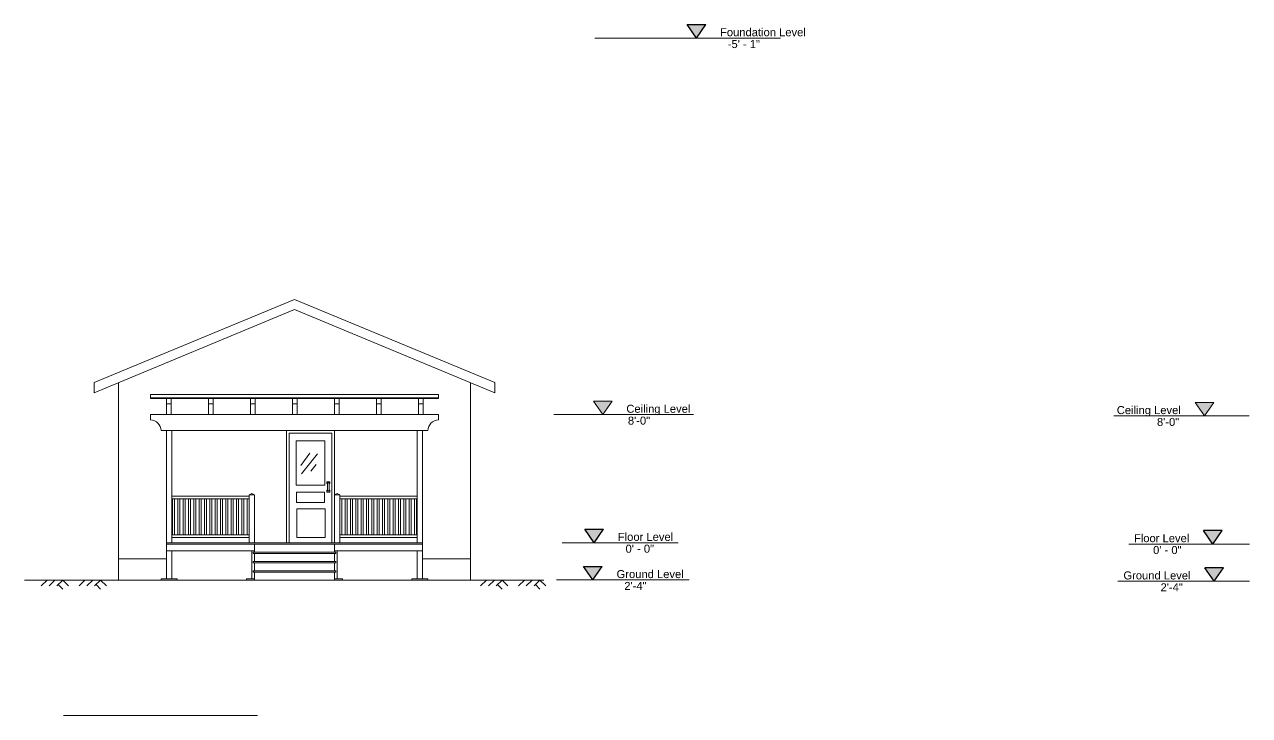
# Model space of a CAD drawing. Header units: inches. Extents: x -562 to 8953, y -6490 to -2066.
# Drawn here: x 6760 to 7679, y -3393 to -2875 of the extents above; entities that cross this region are included whole.
import ezdxf

# ---------------------------------------------------------------- set-up
doc = ezdxf.new("R2010")
doc.units = ezdxf.units.IN
doc.header["$MEASUREMENT"] = 0
doc.linetypes.add('Dash 1_16_', pattern=[0.125, 0.0625, -0.0625])
doc.layers.add('Existing', color=9, linetype='Dash 1_16_', lineweight=0, transparency=0.3)
for name, color, linetype, lineweight in [('exsist building view line', 8, 'Continuous', 13), ('Text', 7, 'Continuous', 9), ('wall view line', 70, 'Continuous', 13), ('wood', 40, 'Continuous', 9)]:
    doc.layers.add(name, color=color, linetype=linetype, lineweight=lineweight)
doc.styles.add('Arial', font='arial.ttf', dxfattribs={"height": 6})

msp = doc.modelspace()

# ---------------------------------------------------------------- hatches: boundary and pattern name
h = msp.add_hatch(color=256)
h.dxf.hatch_style = 1
h.paths.add_polyline_path([(7263.91, -2885.51), (7270.91, -2875.33), (7256.91, -2875.33)])
h = msp.add_hatch(color=256)
h.dxf.hatch_style = 1
h.paths.add_polyline_path([(7187.29, -3263.72), (7194.29, -3253.54), (7180.29, -3253.54)])
h = msp.add_hatch(color=256)
h.dxf.hatch_style = 1
h.paths.add_polyline_path([(7658.16, -3254.54), (7644.16, -3254.54), (7651.16, -3264.72)])
h = msp.add_hatch(color=256)
h.dxf.hatch_style = 1
h.paths.add_polyline_path([(7186.36, -3291.63), (7193.36, -3281.45), (7179.36, -3281.45)])
h = msp.add_hatch(color=256)
h.dxf.hatch_style = 1
h.paths.add_polyline_path([(7659.1, -3282.45), (7645.1, -3282.45), (7652.1, -3292.63)])
at = {"layer": 'Text', "ltscale": 100}
h = msp.add_hatch(color=256, dxfattribs=at)
h.dxf.hatch_style = 1
h.paths.add_polyline_path([(7193.66, -3167.72), (7200.66, -3157.54), (7186.66, -3157.54)])
h = msp.add_hatch(color=256, dxfattribs=at)
h.dxf.hatch_style = 1
h.paths.add_polyline_path([(7651.79, -3158.54), (7637.79, -3158.54), (7644.79, -3168.72)])

# ---------------------------------------------------------------- linework, layer by layer
for p, q in [((7256.91, -2875.33), (7270.91, -2875.33)), ((7263.91, -2885.51), (7256.91, -2875.33)), ((7263.91, -2885.51), (7270.91, -2875.33)), ((7180.29, -3253.54), (7194.29, -3253.54)), ((7187.29, -3263.72), (7180.29, -3253.54)), ((7187.29, -3263.72), (7194.29, -3253.54)), ((7658.16, -3254.54), (7644.16, -3254.54)), ((7651.16, -3264.72), (7644.16, -3254.54)), ((7651.16, -3264.72), (7658.16, -3254.54)), ((7179.36, -3281.45), (7193.36, -3281.45)), ((7186.36, -3291.63), (7179.36, -3281.45)), ((7186.36, -3291.63), (7193.36, -3281.45)), ((7659.1, -3282.45), (7645.1, -3282.45)), ((7652.1, -3292.63), (7645.1, -3282.45)), ((7652.1, -3292.63), (7659.1, -3282.45))]:
    msp.add_line(p, q)
at = {"layer": 'Existing', "ltscale": 100}
for p, q in [((6777.11, -3291.72), (6770.31, -3298.52)), ((6783, -3291.72), (6776.2, -3298.52)), ((6788.81, -3291.72), (6782.01, -3298.52)), ((6785.41, -3295.12), (6788.81, -3298.52)), ((6788.81, -3291.72), (6795.61, -3298.52)), ((6805.51, -3291.72), (6798.71, -3298.52)), ((6811.4, -3291.72), (6804.6, -3298.52)), ((6817.21, -3291.72), (6810.4, -3298.52)), ((6813.81, -3295.12), (6817.21, -3298.52)), ((6817.21, -3291.72), (6824.01, -3298.52)), ((7106.55, -3291.72), (7099.75, -3298.52)), ((7112.43, -3291.72), (7105.63, -3298.52)), ((7118.24, -3291.72), (7111.44, -3298.52)), ((7114.84, -3295.12), (7118.24, -3298.52)), ((7118.24, -3291.72), (7125.05, -3298.52)), ((7134.95, -3291.72), (7128.15, -3298.52)), ((7140.83, -3291.72), (7134.03, -3298.52)), ((7146.64, -3291.72), (7139.84, -3298.52)), ((7143.24, -3295.12), (7146.64, -3298.52)), ((7146.64, -3291.72), (7153.45, -3298.52))]:
    msp.add_line(p, q, dxfattribs=at)
at = {"layer": 'exsist building view line', "color": 252}
for p, q in [((6962.58, -3081.47), (6812.3, -3143.71)), ((6962.58, -3081.47), (7112.86, -3143.71)), ((6962.58, -3089.04), (6812.3, -3151.29)), ((6962.58, -3089.04), (7112.86, -3151.29)), ((6812.3, -3143.71), (6812.3, -3151.29)), ((6830.58, -3275.72), (6830.58, -3143.72)), ((7094.58, -3143.72), (7094.58, -3275.72)), ((7112.86, -3143.71), (7112.86, -3151.29)), ((6830.58, -3275.72), (6830.58, -3291.72)), ((6866.58, -3275.72), (6830.58, -3275.72)), ((7058.58, -3275.72), (7094.58, -3275.72)), ((7094.58, -3291.72), (7094.58, -3275.72))]:
    msp.add_line(p, q, dxfattribs=at)
at = {"layer": 'Text', "ltscale": 100}
for p, q in [((7187.87, -2885.51), (7326.91, -2885.51)), ((7186.66, -3157.54), (7200.66, -3157.54)), ((7193.66, -3167.72), (7186.66, -3157.54)), ((7193.66, -3167.72), (7200.66, -3157.54)), ((7651.79, -3158.54), (7637.79, -3158.54)), ((7644.79, -3168.72), (7637.79, -3158.54)), ((7644.79, -3168.72), (7651.79, -3158.54)), ((7157.07, -3167.72), (7261.66, -3167.72)), ((7678.28, -3168.72), (7576.79, -3168.72)), ((7163.16, -3263.72), (7250.29, -3263.72)), ((7678.58, -3264.72), (7588.16, -3264.72)), ((7159.01, -3291.63), (7258.59, -3291.63)), ((7678.58, -3292.63), (7579.86, -3292.63))]:
    msp.add_line(p, q, dxfattribs=at)
at = {"layer": 'wall view line', "ltscale": 100}
for p, q in [((6854.58, -3155.12), (6854.58, -3152.62)), ((6854.58, -3152.62), (7070.58, -3152.62)), ((7070.58, -3152.62), (7070.58, -3155.12)), ((6866.58, -3167.72), (6854.58, -3167.72)), ((6854.58, -3167.72), (6854.58, -3171.72)), ((6866.58, -3167.72), (7058.58, -3167.72)), ((7058.58, -3167.72), (7070.58, -3167.72)), ((7070.58, -3167.72), (7070.58, -3171.72)), ((6866.58, -3179.72), (6862.58, -3179.72)), ((6866.58, -3263.72), (6866.58, -3179.72)), ((6866.58, -3179.72), (7058.58, -3179.72)), ((6870.58, -3263.72), (6870.58, -3179.72)), ((7054.58, -3179.72), (7054.58, -3263.72)), ((7058.58, -3179.72), (7058.58, -3263.72)), ((7058.58, -3179.72), (7062.58, -3179.72)), ((6928.58, -3228.72), (6870.58, -3228.72)), ((6928.58, -3230.72), (6870.58, -3230.72)), ((6871.08, -3230.72), (6871.08, -3257.72)), ((6872.58, -3230.72), (6872.58, -3257.72)), ((6875.08, -3230.72), (6875.08, -3257.72)), ((6876.58, -3230.72), (6876.58, -3257.72)), ((6879.08, -3230.72), (6879.08, -3257.72)), ((6880.58, -3230.72), (6880.58, -3257.72)), ((6883.08, -3230.72), (6883.08, -3257.72)), ((6884.58, -3230.72), (6884.58, -3257.72)), ((6887.08, -3230.72), (6887.08, -3257.72)), ((6888.58, -3230.72), (6888.58, -3257.72)), ((6891.08, -3230.72), (6891.08, -3257.72)), ((6892.58, -3230.72), (6892.58, -3257.72)), ((6895.08, -3230.72), (6895.08, -3257.72)), ((6896.58, -3230.72), (6896.58, -3257.72)), ((6899.08, -3230.72), (6899.08, -3257.72)), ((6900.58, -3230.72), (6900.58, -3257.72)), ((6903.08, -3230.72), (6903.08, -3257.72)), ((6904.58, -3230.72), (6904.58, -3257.72)), ((6907.08, -3230.72), (6907.08, -3257.72)), ((6908.58, -3230.72), (6908.58, -3257.72)), ((6911.08, -3230.72), (6911.08, -3257.72)), ((6912.58, -3230.72), (6912.58, -3257.72)), ((6915.08, -3230.72), (6915.08, -3257.72)), ((6916.58, -3230.72), (6916.58, -3257.72)), ((6919.08, -3230.72), (6919.08, -3257.72)), ((6920.58, -3230.72), (6920.58, -3257.72)), ((6923.08, -3230.72), (6923.08, -3257.72)), ((6924.58, -3230.72), (6924.58, -3257.72)), ((6927.08, -3230.72), (6927.08, -3257.72)), ((6930.58, -3226.72), (6928.58, -3227.72)), ((6928.58, -3263.72), (6928.58, -3227.72)), ((6932.58, -3227.72), (6928.58, -3227.72)), ((6928.58, -3227.72), (6928.58, -3228.72)), ((6928.58, -3230.72), (6928.58, -3230.72)), ((6928.58, -3230.72), (6928.58, -3257.72)), ((6930.58, -3226.72), (6932.58, -3227.72)), ((6932.58, -3263.72), (6932.58, -3227.72)), ((6932.58, -3263.72), (6932.58, -3227.72)), ((6994.58, -3226.72), (6992.58, -3227.72)), ((6996.58, -3227.72), (6992.58, -3227.72)), ((6994.58, -3226.72), (6996.58, -3227.72)), ((6996.58, -3227.72), (6996.58, -3263.72)), ((6996.58, -3228.72), (7054.58, -3228.72)), ((6996.58, -3230.72), (7054.58, -3230.72)), ((6996.58, -3230.72), (6996.58, -3230.72)), ((6996.58, -3230.72), (6996.58, -3257.72)), ((6998.08, -3230.72), (6998.08, -3257.72)), ((7000.58, -3230.72), (7000.58, -3257.72)), ((7002.08, -3230.72), (7002.08, -3257.72)), ((7004.58, -3230.72), (7004.58, -3257.72)), ((7006.08, -3230.72), (7006.08, -3257.72)), ((7008.58, -3230.72), (7008.58, -3257.72)), ((7010.08, -3230.72), (7010.08, -3257.72)), ((7012.58, -3230.72), (7012.58, -3257.72)), ((7014.08, -3230.72), (7014.08, -3257.72)), ((7016.58, -3230.72), (7016.58, -3257.72)), ((7018.08, -3230.72), (7018.08, -3257.72)), ((7020.58, -3230.72), (7020.58, -3257.72)), ((7022.08, -3230.72), (7022.08, -3257.72)), ((7024.58, -3230.72), (7024.58, -3257.72)), ((7026.08, -3230.72), (7026.08, -3257.72)), ((7028.58, -3230.72), (7028.58, -3257.72)), ((7030.08, -3230.72), (7030.08, -3257.72)), ((7032.58, -3230.72), (7032.58, -3257.72)), ((7034.08, -3230.72), (7034.08, -3257.72)), ((7036.58, -3230.72), (7036.58, -3257.72)), ((7038.08, -3230.72), (7038.08, -3257.72)), ((7040.58, -3230.72), (7040.58, -3257.72)), ((7042.08, -3230.72), (7042.08, -3257.72)), ((7044.58, -3230.72), (7044.58, -3257.72)), ((7046.08, -3230.72), (7046.08, -3257.72)), ((7048.58, -3230.72), (7048.58, -3257.72)), ((7050.08, -3230.72), (7050.08, -3257.72)), ((7052.58, -3230.72), (7052.58, -3257.72)), ((7054.08, -3230.72), (7054.08, -3257.72)), ((6928.58, -3257.72), (6870.58, -3257.72)), ((6928.58, -3259.72), (6870.58, -3259.72)), ((6928.58, -3263.72), (6928.58, -3259.72)), ((6996.58, -3257.72), (7054.58, -3257.72)), ((6996.58, -3259.72), (7054.58, -3259.72)), ((6866.58, -3263.72), (6954.58, -3263.72)), ((6866.58, -3263.72), (6866.58, -3275.72)), ((6866.58, -3264.72), (6956.58, -3264.72)), ((6866.58, -3264.72), (7058.58, -3264.72)), ((6868.58, -3263.72), (7058.58, -3263.72)), ((6932.58, -3264.72), (6932.58, -3270.72)), ((6992.58, -3270.72), (6992.58, -3264.72)), ((7058.58, -3263.72), (7058.58, -3275.72)), ((6866.58, -3269.72), (6932.58, -3269.72)), ((6866.58, -3275.72), (6866.58, -3290.72)), ((6870.58, -3269.72), (6870.58, -3290.72)), ((6930.58, -3269.72), (6930.58, -3290.72)), ((6932.58, -3270.72), (6931.58, -3270.72)), ((6931.58, -3270.72), (6931.58, -3271.72)), ((6931.58, -3271.72), (6993.58, -3271.72)), ((6932.58, -3277.72), (6931.58, -3277.72)), ((6931.58, -3277.72), (6931.58, -3278.72)), ((6932.58, -3270.72), (6992.58, -3270.72)), ((6932.58, -3271.72), (6932.58, -3277.72)), ((6932.58, -3271.72), (6932.58, -3271.72)), ((6932.58, -3277.72), (6992.58, -3277.72)), ((6934.58, -3271.72), (6992.58, -3271.74)), ((6992.58, -3269.72), (7058.58, -3269.72)), ((6993.58, -3270.72), (6992.58, -3270.72)), ((6992.58, -3271.74), (6992.58, -3271.72)), ((6992.58, -3277.72), (6992.58, -3271.74)), ((6993.58, -3277.72), (6992.58, -3277.72)), ((6993.58, -3271.72), (6993.58, -3270.72)), ((6993.58, -3278.72), (6993.58, -3277.72)), ((6994.61, -3269.72), (6994.61, -3290.72)), ((7054.58, -3269.72), (7054.58, -3290.72)), ((7058.58, -3275.72), (7058.58, -3290.72)), ((6931.58, -3278.72), (6993.58, -3278.72)), ((6932.58, -3284.72), (6931.58, -3284.72)), ((6931.58, -3284.72), (6931.58, -3285.72)), ((6931.58, -3285.72), (6993.58, -3285.72)), ((6932.58, -3278.72), (6932.58, -3284.72)), ((6932.58, -3284.72), (6992.58, -3284.72)), ((6932.58, -3285.72), (6932.58, -3291.72)), ((6934.58, -3278.72), (6992.58, -3278.72)), ((6992.58, -3284.72), (6992.58, -3278.72)), ((6993.58, -3284.72), (6992.58, -3284.72)), ((6992.58, -3291.72), (6992.58, -3285.72)), ((6993.58, -3285.72), (6993.58, -3284.72)), ((6874.58, -3290.72), (6862.58, -3290.72)), ((6862.58, -3290.72), (6862.58, -3291.72)), ((6874.58, -3291.72), (6874.58, -3290.72)), ((6932.58, -3290.72), (6926.58, -3290.72)), ((6926.58, -3290.72), (6926.58, -3291.72)), ((6934.58, -3291.72), (6992.58, -3291.72)), ((6998.6, -3290.72), (6992.58, -3290.72)), ((6998.6, -3291.72), (6998.6, -3290.72)), ((7062.58, -3290.72), (7050.58, -3290.72)), ((7050.58, -3290.72), (7050.58, -3291.72)), ((7062.58, -3291.72), (7062.58, -3290.72))]:
    msp.add_line(p, q, dxfattribs=at)
msp.add_lwpolyline([(7070.58, -3155.72), (6866.58, -3155.72), (6854.58, -3155.72), (6854.58, -3155.12), (7070.58, -3155.12)], close=True, dxfattribs=at)
for points in [[(6866.58, -3167.72), (6866.58, -3155.72), (6866.58, -3159.72), (6870.08, -3159.72)], [(6866.58, -3155.72), (6870.08, -3155.72), (6870.08, -3167.72)], [(6898.08, -3167.72), (6898.08, -3155.72), (6898.08, -3159.72), (6901.58, -3159.72)], [(6898.08, -3155.72), (6901.58, -3155.72), (6901.58, -3167.72)], [(6929.58, -3167.72), (6929.58, -3155.72), (6929.58, -3159.72), (6933.08, -3159.72)], [(6929.58, -3155.72), (6933.08, -3155.72), (6933.08, -3167.72)], [(6961.08, -3167.72), (6961.08, -3155.72), (6961.08, -3159.72), (6964.58, -3159.72)], [(6961.08, -3155.72), (6964.58, -3155.72), (6964.58, -3167.72)], [(6992.58, -3167.72), (6992.58, -3155.72), (6992.58, -3159.72), (6996.08, -3159.72)], [(6992.58, -3155.72), (6996.08, -3155.72), (6996.08, -3167.72)], [(7024.08, -3167.72), (7024.08, -3155.72), (7024.08, -3159.72), (7027.58, -3159.72)], [(7024.08, -3155.72), (7027.58, -3155.72), (7027.58, -3167.72)], [(7055.58, -3167.72), (7055.58, -3155.72), (7055.58, -3159.72), (7059.08, -3159.72)], [(7055.58, -3155.72), (7059.08, -3155.72), (7059.08, -3167.72)]]:
    msp.add_lwpolyline(points, dxfattribs=at)
for centre, start, end in [((6854.58, -3179.72), 0, 90), ((7070.58, -3179.72), 90, 180)]:
    msp.add_arc(centre, 8, start, end, dxfattribs=at)
at = {"layer": 'wood', "lineweight": 13, "ltscale": 100}
for p, q in [((6956.58, -3263.72), (6956.58, -3179.72)), ((6956.58, -3179.72), (6992.58, -3179.72)), ((6958.58, -3263.72), (6958.58, -3181.72)), ((6958.58, -3181.72), (6990.58, -3181.72)), ((6990.58, -3181.72), (6990.58, -3263.72)), ((6992.58, -3179.72), (6992.58, -3263.72)), ((6973.99, -3196.66), (6967.33, -3205.75)), ((6979.92, -3197.06), (6967.74, -3212.17)), ((6978.95, -3205.18), (6974.81, -3209.97))]:
    msp.add_line(p, q, dxfattribs=at)
at = {"layer": 'wood', "color": 255, "lineweight": 20}
for p, q in [((6992.58, -3227.72), (6992.58, -3263.72)), ((6996.58, -3227.72), (6992.58, -3227.72)), ((6866.58, -3263.72), (6866.58, -3263.72)), ((6956.58, -3263.72), (6956.58, -3263.72))]:
    msp.add_line(p, q, dxfattribs=at)
at = {"layer": 'wood', "color": 0, "lineweight": 13, "ltscale": 100}
for p, q in [((6830.58, -3291.72), (6760.19, -3291.72)), ((7094.58, -3291.72), (7149.46, -3291.72)), ((6789.33, -3393.21), (6934.78, -3393.21))]:
    msp.add_line(p, q, dxfattribs=at)
at = {"layer": 'wood', "color": 255}
msp.add_line((6830.58, -3291.72), (7094.58, -3291.72), dxfattribs=at)
at = {"layer": 'wood', "lineweight": 13, "ltscale": 100}
for points in [[(6963.81, -3187.33), (6985.4, -3187.33), (6985.4, -3220.51), (6963.81, -3220.51)], [(6987.45, -3218.79), (6988.52, -3218.79), (6988.52, -3224.83), (6987.45, -3224.83)], [(6964.01, -3225.9), (6985.2, -3225.9), (6985.2, -3233.5), (6964.01, -3233.5)], [(6964.41, -3238.3), (6985.6, -3238.3), (6985.6, -3259.88), (6964.41, -3259.88)]]:
    msp.add_lwpolyline(points, close=True, dxfattribs=at)
for points in [[(6987.45, -3219.42), (6986.86, -3219.42), (6986.86, -3217.97), (6989.08, -3217.97), (6989.08, -3219.42), (6988.52, -3219.42)], [(6988.52, -3224.33), (6989.18, -3224.33), (6989.18, -3225.8), (6986.86, -3225.8), (6986.86, -3224.33), (6987.45, -3224.33)]]:
    msp.add_lwpolyline(points, dxfattribs=at)

# ---------------------------------------------------------------- texts
at = {"layer": 'Text', "ltscale": 100, "char_height": 6, "style": 'Arial'}
for s, insert, width, attachment_point in [('Foundation Level', (7281.64, -2878.11), 70.7009, 1), ('-5\' - 1"', (7287.43, -2886.99), 25.9065, 1), ('Ceiling Level', (7211.39, -3160.32), 70.7009, 1), ('Ceiling Level', (7627.07, -3161.32), 70.7009, 3), ('8\'-0"', (7212.55, -3169.2), 70.7009, 1), ('8\'-0"', (7625.9, -3170.2), 70.7009, 3), ('Floor Level', (7205.02, -3256.32), 49.1055, 1), ('Floor Level', (7633.43, -3257.32), 49.1055, 3), ('0\' - 0"', (7210.81, -3265.2), 25.9065, 1), ('0\' - 0"', (7627.64, -3266.2), 25.9065, 3), ('Ground Level', (7204.08, -3284.23), 56.8797, 1), ('Ground Level', (7634.37, -3285.23), 56.8797, 3), ('2\'-4"', (7209.87, -3293.11), 25.9065, 1), ('2\'-4"', (7628.58, -3294.11), 25.9065, 3)]:
    msp.add_mtext(s, dxfattribs=dict(at, insert=insert, width=width, attachment_point=attachment_point))

doc.saveas('drawing.dxf')
